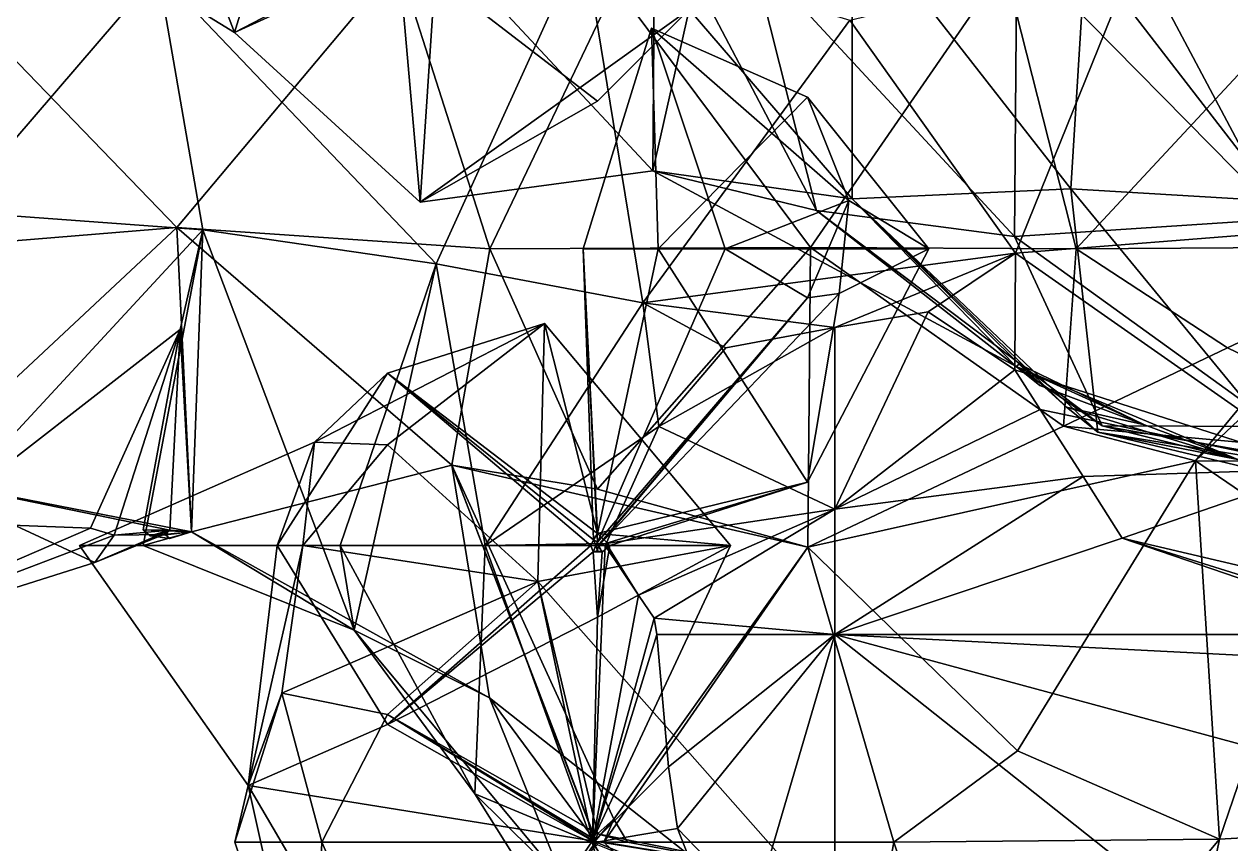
# Model space of a CAD drawing. Extents: x 290083 to 295691, y 4553739 to 4561622.
# Drawn here: x 294371.4 to 294443.7, y 4559138.5 to 4559187.7 of the extents above; entities that cross this region are included whole.
import ezdxf

# ---------------------------------------------------------------- set-up
doc = ezdxf.new("R2010")
doc.units = 0
doc.layers.add('Au_ppm_Pref_-_0_3', color=7, linetype='CONTINUOUS')

msp = doc.modelspace()

# ---------------------------------------------------------------- linework, layer by layer
at = {"layer": 'Au_ppm_Pref_-_0_3'}
for points in [[(294396.146, 4559192.726, 1865.832), (294409.083, 4559178.874, 1865.892), (294409.191, 4559194.958, 1859.33)], [(294409.083, 4559178.874, 1865.892), (294418.893, 4559176.48, 1858.654), (294409.191, 4559194.958, 1859.33)], [(294414.997, 4559191.972, 1852.657), (294409.191, 4559194.958, 1859.33), (294418.893, 4559176.48, 1858.654)], [(294421.03, 4559194.59, 1875.629), (294421.039, 4559177.194, 1869.706), (294411.248, 4559188.557, 1872.328)], [(294421.03, 4559194.59, 1875.629), (294435.035, 4559192.008, 1880.84), (294434.154, 4559177.787, 1875.977)], [(294421.03, 4559194.59, 1875.629), (294434.154, 4559177.787, 1875.977), (294421.039, 4559177.194, 1869.706)], [(294367.055, 4559176.43, 1917.231), (294355.991, 4559193.866, 1917.518), (294379.399, 4559190.786, 1918.862)], [(294404.911, 4559192.739, 1918.045), (294396.07, 4559173.278, 1917.059), (294379.399, 4559190.786, 1918.862)], [(294396.146, 4559192.726, 1865.832), (294382.135, 4559192.008, 1870.142), (294383.979, 4559187.163, 1870.887)], [(294396.146, 4559192.726, 1865.832), (294383.979, 4559187.163, 1870.887), (294395.124, 4559176.978, 1870.887)], [(294395.124, 4559176.978, 1870.887), (294409.083, 4559178.874, 1865.892), (294396.146, 4559192.726, 1865.832)], [(294408.471, 4559170.943, 1923.207), (294396.07, 4559173.278, 1917.059), (294404.911, 4559192.739, 1918.045)], [(294408.471, 4559170.943, 1923.207), (294404.911, 4559192.739, 1918.045), (294420.893, 4559187.914, 1921.778)], [(294455.963, 4559192.609, 1881.544), (294446.561, 4559177.036, 1881.439), (294435.035, 4559192.008, 1880.84)], [(294385.453, 4559192.008, 1873.197), (294383.979, 4559187.163, 1870.887), (294379.225, 4559190.103, 1870.825)], [(294383.979, 4559187.163, 1870.887), (294382.135, 4559192.008, 1870.142), (294379.225, 4559190.103, 1870.825)], [(294393.771, 4559192.276, 1876.446), (294395.124, 4559176.978, 1870.887), (294383.979, 4559187.163, 1870.887)], [(294393.771, 4559192.276, 1876.446), (294383.979, 4559187.163, 1870.887), (294385.453, 4559192.008, 1873.197)], [(294405.752, 4559183.039, 1873.877), (294395.124, 4559176.978, 1870.887), (294393.771, 4559192.276, 1876.446)], [(294405.752, 4559183.039, 1873.877), (294393.771, 4559192.276, 1876.446), (294411.248, 4559188.557, 1872.328)], [(294430.904, 4559192.204, 1847.381), (294414.997, 4559191.972, 1852.657), (294430.779, 4559174.917, 1852.799)], [(294414.997, 4559191.972, 1852.657), (294418.893, 4559176.48, 1858.654), (294430.779, 4559174.917, 1852.799)], [(294438.136, 4559192.008, 1921.789), (294430.839, 4559173.928, 1924.582), (294420.893, 4559187.914, 1921.778)], [(294430.904, 4559192.204, 1847.381), (294430.779, 4559174.917, 1852.799), (294446.878, 4559175.993, 1847.424)], [(294430.839, 4559173.928, 1924.582), (294438.136, 4559192.008, 1921.789), (294447.052, 4559175.214, 1918.618)], [(294446.878, 4559175.993, 1847.424), (294449.295, 4559192.008, 1843.899), (294430.904, 4559192.204, 1847.381)], [(294446.561, 4559177.036, 1881.439), (294434.154, 4559177.787, 1875.977), (294435.035, 4559192.008, 1880.84)], [(294447.052, 4559175.214, 1918.618), (294438.136, 4559192.008, 1921.789), (294454.318, 4559192.363, 1918.038)], [(294393.821, 4559191.334, 1900.84), (294365.395, 4559191.143, 1900.911), (294380.528, 4559175.467, 1901.57)], [(294393.821, 4559191.334, 1900.84), (294380.528, 4559175.467, 1901.57), (294399.296, 4559174.19, 1897.54)], [(294393.821, 4559191.334, 1900.84), (294399.296, 4559174.19, 1897.54), (294406.842, 4559189.966, 1895.839)], [(294406.842, 4559189.966, 1895.839), (294418.524, 4559174.257, 1894.729), (294430.168, 4559191.154, 1894.557)], [(294418.524, 4559174.257, 1894.729), (294434.472, 4559174.19, 1890.366), (294430.168, 4559191.154, 1894.557)], [(294434.472, 4559174.19, 1890.366), (294448.478, 4559189.279, 1890.448), (294430.168, 4559191.154, 1894.557)], [(294365.395, 4559191.143, 1900.911), (294368.298, 4559174.469, 1894.641), (294380.528, 4559175.467, 1901.57)], [(294382.074, 4559175.327, 1911.887), (294367.055, 4559176.43, 1917.231), (294379.399, 4559190.786, 1918.862)], [(294396.07, 4559173.278, 1917.059), (294382.074, 4559175.327, 1911.887), (294379.399, 4559190.786, 1918.862)], [(294406.842, 4559189.966, 1895.839), (294399.296, 4559174.19, 1897.54), (294418.524, 4559174.257, 1894.729)], [(294448.478, 4559189.279, 1890.448), (294434.472, 4559174.19, 1890.366), (294456.436, 4559174.316, 1888.874)], [(294405.752, 4559183.039, 1873.877), (294411.248, 4559188.557, 1872.328), (294395.124, 4559176.978, 1870.887)], [(294395.124, 4559176.978, 1870.887), (294411.248, 4559188.557, 1872.328), (294409.083, 4559178.874, 1865.892)], [(294409.083, 4559178.874, 1865.892), (294411.248, 4559188.557, 1872.328), (294421.039, 4559177.194, 1869.706)], [(294408.471, 4559170.943, 1923.207), (294420.893, 4559187.914, 1921.778), (294430.839, 4559173.928, 1924.582)], [(294404.894, 4559174.19, 1882.766), (294408.986, 4559187.434, 1882.766), (294409.395, 4559174.19, 1886.988)], [(294408.986, 4559187.434, 1882.766), (294404.894, 4559174.19, 1882.766), (294413.413, 4559174.19, 1880.438)], [(294408.986, 4559187.434, 1882.766), (294418.351, 4559183.284, 1885.797), (294409.395, 4559174.19, 1886.988)], [(294408.986, 4559187.434, 1882.766), (294420.839, 4559177.089, 1881.94), (294418.351, 4559183.284, 1885.797)], [(294408.986, 4559187.434, 1882.766), (294413.413, 4559174.19, 1880.438), (294420.839, 4559177.089, 1881.94)], [(294425.637, 4559174.19, 1886.201), (294409.395, 4559174.19, 1886.988), (294418.351, 4559183.284, 1885.797)], [(294420.839, 4559177.089, 1881.94), (294425.637, 4559174.19, 1886.201), (294418.351, 4559183.284, 1885.797)], [(294421.039, 4559177.194, 1869.706), (294430.879, 4559167.114, 1864.753), (294409.083, 4559178.874, 1865.892)], [(294409.083, 4559178.874, 1865.892), (294430.879, 4559167.114, 1864.753), (294418.893, 4559176.48, 1858.654)], [(294434.154, 4559177.787, 1875.977), (294435.764, 4559163.18, 1870.887), (294421.039, 4559177.194, 1869.706)], [(294446.561, 4559177.036, 1881.439), (294447.732, 4559161.264, 1875.948), (294434.154, 4559177.787, 1875.977)], [(294447.732, 4559161.264, 1875.948), (294435.764, 4559163.18, 1870.887), (294434.154, 4559177.787, 1875.977)], [(294420.839, 4559177.089, 1881.94), (294413.413, 4559174.19, 1880.438), (294418.351, 4559171.239, 1881.782)], [(294420.247, 4559171.509, 1882.766), (294420.839, 4559177.089, 1881.94), (294418.351, 4559171.239, 1881.782)], [(294420.839, 4559177.089, 1881.94), (294420.247, 4559171.509, 1882.766), (294425.637, 4559174.19, 1886.201)], [(294421.039, 4559177.194, 1869.706), (294433.895, 4559164.685, 1868.541), (294431.057, 4559167.251, 1867.221)], [(294421.039, 4559177.194, 1869.706), (294431.057, 4559167.251, 1867.221), (294430.879, 4559167.114, 1864.753)], [(294421.039, 4559177.194, 1869.706), (294435.764, 4559163.18, 1870.887), (294433.895, 4559164.685, 1868.541)], [(294382.074, 4559175.327, 1911.887), (294365.84, 4559157.767, 1911.706), (294367.055, 4559176.43, 1917.231)], [(294418.893, 4559176.48, 1858.654), (294430.879, 4559167.114, 1864.753), (294436.038, 4559163.567, 1859.009)], [(294418.893, 4559176.48, 1858.654), (294436.038, 4559163.567, 1859.009), (294430.779, 4559174.917, 1852.799)], [(294446.573, 4559163.523, 1854.028), (294446.878, 4559175.993, 1847.424), (294430.779, 4559174.917, 1852.799)], [(294364.504, 4559160.498, 1901.685), (294380.528, 4559175.467, 1901.57), (294368.298, 4559174.469, 1894.641)], [(294381.39, 4559157.201, 1906.814), (294380.528, 4559175.467, 1901.57), (294364.504, 4559160.498, 1901.685)], [(294382.074, 4559175.327, 1911.887), (294380.714, 4559169.345, 1910.557), (294365.84, 4559157.767, 1911.706)], [(294382.074, 4559175.327, 1911.887), (294391.163, 4559151.295, 1912.998), (294378.492, 4559156.372, 1912.463)], [(294382.074, 4559175.327, 1911.887), (294378.492, 4559156.372, 1912.463), (294381.39, 4559157.201, 1906.814)], [(294397.016, 4559161.197, 1902.066), (294380.528, 4559175.467, 1901.57), (294381.39, 4559157.201, 1906.814)], [(294397.016, 4559161.197, 1902.066), (294399.296, 4559174.19, 1897.54), (294380.528, 4559175.467, 1901.57)], [(294382.074, 4559175.327, 1911.887), (294381.39, 4559157.201, 1906.814), (294380.714, 4559169.345, 1910.557)], [(294382.074, 4559175.327, 1911.887), (294396.07, 4559173.278, 1917.059), (294391.163, 4559151.295, 1912.998)], [(294436.038, 4559163.567, 1859.009), (294446.573, 4559163.523, 1854.028), (294430.779, 4559174.917, 1852.799)], [(294430.839, 4559173.928, 1924.582), (294447.052, 4559175.214, 1918.618), (294449.304, 4559160.97, 1925.081)], [(294455.982, 4559175.054, 1900.52), (294441.622, 4559161.45, 1901.186), (294449.754, 4559171.291, 1907.189)], [(294455.982, 4559175.054, 1900.52), (294457.856, 4559161.328, 1893.966), (294441.622, 4559161.45, 1901.186)], [(294397.016, 4559161.197, 1902.066), (294405.752, 4559159.758, 1895.773), (294399.296, 4559174.19, 1897.54)], [(294418.524, 4559174.257, 1894.729), (294399.296, 4559174.19, 1897.54), (294405.752, 4559159.758, 1895.773)], [(294404.894, 4559174.19, 1882.766), (294409.395, 4559174.19, 1886.988), (294405.752, 4559157.09, 1883.005)], [(294404.894, 4559174.19, 1882.766), (294405.752, 4559157.09, 1883.005), (294405.51, 4559156.714, 1882.766)], [(294404.894, 4559174.19, 1882.766), (294405.51, 4559156.714, 1882.766), (294405.752, 4559156.566, 1882.701)], [(294404.894, 4559174.19, 1882.766), (294405.752, 4559156.566, 1882.701), (294413.413, 4559174.19, 1880.438)], [(294418.382, 4559156.266, 1900.951), (294418.524, 4559174.257, 1894.729), (294405.752, 4559159.758, 1895.773)], [(294418.351, 4559160.173, 1887.438), (294405.752, 4559157.09, 1883.005), (294409.395, 4559174.19, 1886.988)], [(294418.351, 4559171.239, 1881.782), (294413.413, 4559174.19, 1880.438), (294405.752, 4559156.566, 1882.701)], [(294408.471, 4559170.943, 1923.207), (294430.839, 4559173.928, 1924.582), (294420, 4559169.453, 1925.539)], [(294418.351, 4559160.173, 1887.438), (294409.395, 4559174.19, 1886.988), (294425.637, 4559174.19, 1886.201)], [(294420.247, 4559171.509, 1882.766), (294418.351, 4559160.173, 1887.438), (294425.637, 4559174.19, 1886.201)], [(294418.382, 4559156.266, 1900.951), (294433.713, 4559163.545, 1895.733), (294418.524, 4559174.257, 1894.729)], [(294418.524, 4559174.257, 1894.729), (294433.713, 4559163.545, 1895.733), (294434.472, 4559174.19, 1890.366)], [(294420, 4559169.453, 1925.539), (294430.839, 4559173.928, 1924.582), (294425.583, 4559170.407, 1925.77)], [(294425.583, 4559170.407, 1925.77), (294430.839, 4559173.928, 1924.582), (294430.789, 4559166.914, 1926.561)], [(294430.789, 4559166.914, 1926.561), (294430.839, 4559173.928, 1924.582), (294449.304, 4559160.97, 1925.081)], [(294433.713, 4559163.545, 1895.733), (294443.549, 4559168.247, 1892.664), (294434.472, 4559174.19, 1890.366)], [(294456.436, 4559174.316, 1888.874), (294434.472, 4559174.19, 1890.366), (294443.549, 4559168.247, 1892.664)], [(294457.856, 4559161.328, 1893.966), (294456.436, 4559174.316, 1888.874), (294443.549, 4559168.247, 1892.664)], [(294396.07, 4559173.278, 1917.059), (294399.025, 4559156.372, 1923.574), (294390.313, 4559156.372, 1918.402)], [(294396.07, 4559173.278, 1917.059), (294390.313, 4559156.372, 1918.402), (294391.163, 4559151.295, 1912.998)], [(294408.471, 4559170.943, 1923.207), (294399.025, 4559156.372, 1923.574), (294396.07, 4559173.278, 1917.059)], [(294408.471, 4559170.943, 1923.207), (294409.424, 4559163.519, 1925.709), (294399.025, 4559156.372, 1923.574)], [(294418.351, 4559171.239, 1881.782), (294405.752, 4559156.566, 1882.701), (294405.794, 4559156.372, 1882.746)], [(294418.351, 4559171.239, 1881.782), (294405.794, 4559156.372, 1882.746), (294405.828, 4559156.372, 1882.766)], [(294418.351, 4559160.173, 1887.438), (294420.247, 4559171.509, 1882.766), (294405.828, 4559156.372, 1882.766)], [(294418.351, 4559171.239, 1881.782), (294405.828, 4559156.372, 1882.766), (294420.247, 4559171.509, 1882.766)], [(294408.471, 4559170.943, 1923.207), (294413.449, 4559168.232, 1925.322), (294409.424, 4559163.519, 1925.709)], [(294413.449, 4559168.232, 1925.322), (294408.471, 4559170.943, 1923.207), (294420, 4559169.453, 1925.539)], [(294449.086, 4559156.372, 1907.782), (294449.754, 4559171.291, 1907.189), (294441.622, 4559161.45, 1901.186)], [(294420, 4559169.453, 1925.539), (294425.583, 4559170.407, 1925.77), (294420, 4559158.563, 1926.968)], [(294420, 4559158.563, 1926.968), (294425.583, 4559170.407, 1925.77), (294430.789, 4559166.914, 1926.561)], [(294388.771, 4559162.568, 1888.705), (294402.582, 4559169.707, 1888.705), (294393.153, 4559162.421, 1890.722)], [(294402.582, 4559169.707, 1888.705), (294388.771, 4559162.568, 1888.705), (294393.153, 4559166.725, 1885.254)], [(294402.582, 4559169.707, 1888.705), (294402.181, 4559154.211, 1893.682), (294393.153, 4559162.421, 1890.722)], [(294393.153, 4559166.725, 1885.254), (294405.752, 4559157.09, 1883.005), (294402.582, 4559169.707, 1888.705)], [(294402.582, 4559169.707, 1888.705), (294413.738, 4559156.372, 1888.705), (294402.181, 4559154.211, 1893.682)], [(294413.738, 4559156.372, 1888.705), (294402.582, 4559169.707, 1888.705), (294405.752, 4559157.09, 1883.005)], [(294409.424, 4559163.519, 1925.709), (294413.449, 4559168.232, 1925.322), (294420, 4559169.453, 1925.539)], [(294409.424, 4559163.519, 1925.709), (294420, 4559169.453, 1925.539), (294420, 4559158.563, 1926.968)], [(294365.84, 4559157.767, 1911.706), (294380.714, 4559169.345, 1910.557), (294375.343, 4559157.421, 1908.716)], [(294375.343, 4559157.421, 1908.716), (294380.714, 4559169.345, 1910.557), (294376.752, 4559156.993, 1907.926)], [(294380.714, 4559169.345, 1910.557), (294380.103, 4559157.287, 1906.517), (294376.752, 4559156.993, 1907.926)], [(294380.714, 4559169.345, 1910.557), (294381.39, 4559157.201, 1906.814), (294378.496, 4559157.306, 1907.724)], [(294378.496, 4559157.306, 1907.724), (294380.103, 4559157.287, 1906.517), (294380.714, 4559169.345, 1910.557)], [(294433.713, 4559163.545, 1895.733), (294457.856, 4559161.328, 1893.966), (294443.549, 4559168.247, 1892.664)], [(294388.771, 4559162.568, 1888.705), (294386.531, 4559156.372, 1885.584), (294393.153, 4559166.725, 1885.254)], [(294393.153, 4559166.725, 1885.254), (294386.531, 4559156.372, 1885.584), (294405.364, 4559156.372, 1882.766)], [(294393.153, 4559166.725, 1885.254), (294405.51, 4559156.714, 1882.766), (294405.752, 4559157.09, 1883.005)], [(294393.153, 4559166.725, 1885.254), (294405.364, 4559156.372, 1882.766), (294405.51, 4559156.714, 1882.766)], [(294420, 4559158.563, 1926.968), (294430.789, 4559166.914, 1926.561), (294432.303, 4559164.547, 1926.968)], [(294432.303, 4559164.547, 1926.968), (294430.789, 4559166.914, 1926.561), (294449.304, 4559160.97, 1925.081)], [(294430.879, 4559167.114, 1864.753), (294431.057, 4559167.251, 1867.221), (294432.292, 4559165.977, 1866.527)], [(294432.292, 4559165.977, 1866.527), (294438.571, 4559163.612, 1865.592), (294430.879, 4559167.114, 1864.753)], [(294438.571, 4559163.612, 1865.592), (294444.166, 4559161.538, 1864.652), (294430.879, 4559167.114, 1864.753)], [(294444.166, 4559161.538, 1864.652), (294436.038, 4559163.567, 1859.009), (294430.879, 4559167.114, 1864.753)], [(294432.292, 4559165.977, 1866.527), (294431.057, 4559167.251, 1867.221), (294438.571, 4559163.612, 1865.592)], [(294433.895, 4559164.685, 1868.541), (294438.571, 4559163.612, 1865.592), (294431.057, 4559167.251, 1867.221)], [(294432.303, 4559164.547, 1926.968), (294434.887, 4559160.507, 1927.664), (294420, 4559158.563, 1926.968)], [(294434.887, 4559160.507, 1927.664), (294432.303, 4559164.547, 1926.968), (294449.304, 4559160.97, 1925.081)], [(294433.895, 4559164.685, 1868.541), (294444.166, 4559161.538, 1864.652), (294438.571, 4559163.612, 1865.592)], [(294435.764, 4559163.18, 1870.887), (294444.166, 4559161.538, 1864.652), (294433.895, 4559164.685, 1868.541)], [(294399.025, 4559156.372, 1923.574), (294409.424, 4559163.519, 1925.709), (294406.275, 4559156.493, 1926.45)], [(294406.275, 4559156.493, 1926.45), (294409.424, 4559163.519, 1925.709), (294420, 4559158.563, 1926.968)], [(294418.382, 4559156.266, 1900.951), (294441.622, 4559161.45, 1901.186), (294433.713, 4559163.545, 1895.733)], [(294441.622, 4559161.45, 1901.186), (294457.856, 4559161.328, 1893.966), (294433.713, 4559163.545, 1895.733)], [(294456.904, 4559158.141, 1871.107), (294435.764, 4559163.18, 1870.887), (294447.732, 4559161.264, 1875.948)], [(294456.904, 4559158.141, 1871.107), (294444.166, 4559161.538, 1864.652), (294435.764, 4559163.18, 1870.887)], [(294455.728, 4559160.115, 1858.524), (294436.038, 4559163.567, 1859.009), (294444.166, 4559161.538, 1864.652)], [(294455.728, 4559160.115, 1858.524), (294446.573, 4559163.523, 1854.028), (294436.038, 4559163.567, 1859.009)], [(294374.67, 4559156.372, 1888.705), (294388.771, 4559162.568, 1888.705), (294388.074, 4559156.372, 1891.099)], [(294388.771, 4559162.568, 1888.705), (294374.67, 4559156.372, 1888.705), (294386.531, 4559156.372, 1885.584)], [(294388.771, 4559162.568, 1888.705), (294393.153, 4559162.421, 1890.722), (294388.074, 4559156.372, 1891.099)], [(294402.181, 4559154.211, 1893.682), (294388.074, 4559156.372, 1891.099), (294393.153, 4559162.421, 1890.722)], [(294397.016, 4559161.197, 1902.066), (294381.39, 4559157.201, 1906.814), (294399.284, 4559147.225, 1906.523)], [(294397.016, 4559161.197, 1902.066), (294399.284, 4559147.225, 1906.523), (294405.68, 4559138.554, 1900.618)], [(294397.016, 4559161.197, 1902.066), (294405.68, 4559138.554, 1900.618), (294405.661, 4559138.682, 1900.584)], [(294397.016, 4559161.197, 1902.066), (294405.661, 4559138.682, 1900.584), (294406.732, 4559139.941, 1900.584)], [(294397.016, 4559161.197, 1902.066), (294406.732, 4559139.941, 1900.584), (294418.382, 4559156.266, 1900.951)], [(294397.016, 4559161.197, 1902.066), (294418.382, 4559156.266, 1900.951), (294405.752, 4559159.758, 1895.773)], [(294441.622, 4559161.45, 1901.186), (294418.382, 4559156.266, 1900.951), (294430.95, 4559144.053, 1902.417)], [(294441.622, 4559161.45, 1901.186), (294430.95, 4559144.053, 1902.417), (294443.077, 4559138.752, 1906.584)], [(294437.235, 4559156.809, 1928.303), (294434.887, 4559160.507, 1927.664), (294449.304, 4559160.97, 1925.081)], [(294452.916, 4559153.124, 1929.799), (294437.235, 4559156.809, 1928.303), (294449.304, 4559160.97, 1925.081)], [(294441.622, 4559161.45, 1901.186), (294443.077, 4559138.752, 1906.584), (294449.086, 4559156.372, 1907.782)], [(294375.599, 4559155.362, 1906.75), (294364.504, 4559160.498, 1901.685), (294356.76, 4559149.382, 1906.542)], [(294381.39, 4559157.201, 1906.814), (294364.504, 4559160.498, 1901.685), (294380.103, 4559157.287, 1906.517)], [(294380.103, 4559157.287, 1906.517), (294364.504, 4559160.498, 1901.685), (294375.599, 4559155.362, 1906.75)], [(294418.351, 4559160.173, 1887.438), (294406.498, 4559156.372, 1883.118), (294405.752, 4559157.09, 1883.005)], [(294418.351, 4559160.173, 1887.438), (294405.828, 4559156.372, 1882.766), (294406.498, 4559156.372, 1883.118)], [(294434.887, 4559160.507, 1927.664), (294420, 4559151.021, 1927.959), (294420, 4559158.563, 1926.968)], [(294437.235, 4559156.809, 1928.303), (294420, 4559151.021, 1927.959), (294434.887, 4559160.507, 1927.664)], [(294408.22, 4559153.396, 1926.968), (294406.275, 4559156.493, 1926.45), (294420, 4559158.563, 1926.968)], [(294408.22, 4559153.396, 1926.968), (294420, 4559158.563, 1926.968), (294409.15, 4559152.012, 1927.204)], [(294409.15, 4559152.012, 1927.204), (294420, 4559158.563, 1926.968), (294420, 4559151.021, 1927.959)], [(294365.84, 4559157.767, 1911.706), (294375.343, 4559157.421, 1908.716), (294356.76, 4559149.382, 1906.542)], [(294356.76, 4559149.382, 1906.542), (294375.343, 4559157.421, 1908.716), (294376.752, 4559156.993, 1907.926)], [(294375.599, 4559155.362, 1906.75), (294379.736, 4559157.032, 1906.592), (294380.103, 4559157.287, 1906.517)], [(294376.752, 4559156.993, 1907.926), (294380.103, 4559157.287, 1906.517), (294379.736, 4559157.032, 1906.592)], [(294378.492, 4559156.372, 1912.463), (294391.163, 4559151.295, 1912.998), (294381.39, 4559157.201, 1906.814)], [(294378.921, 4559156.945, 1907.272), (294378.496, 4559157.306, 1907.724), (294381.39, 4559157.201, 1906.814)], [(294378.921, 4559156.945, 1907.272), (294380.103, 4559157.287, 1906.517), (294378.496, 4559157.306, 1907.724)], [(294378.921, 4559156.945, 1907.272), (294379.832, 4559157.017, 1906.619), (294380.103, 4559157.287, 1906.517)], [(294381.39, 4559157.201, 1906.814), (294380.091, 4559156.788, 1906.799), (294378.921, 4559156.945, 1907.272)], [(294379.832, 4559157.017, 1906.619), (294381.39, 4559157.201, 1906.814), (294380.103, 4559157.287, 1906.517)], [(294380.091, 4559156.788, 1906.799), (294381.39, 4559157.201, 1906.814), (294379.832, 4559157.017, 1906.619)], [(294381.39, 4559157.201, 1906.814), (294391.163, 4559151.295, 1912.998), (294399.284, 4559147.225, 1906.523)], [(294356.76, 4559149.382, 1906.542), (294376.752, 4559156.993, 1907.926), (294375.599, 4559155.362, 1906.75)], [(294375.599, 4559155.362, 1906.75), (294376.752, 4559156.993, 1907.926), (294379.736, 4559157.032, 1906.592)], [(294380.091, 4559156.788, 1906.799), (294379.832, 4559157.017, 1906.619), (294378.921, 4559156.945, 1907.272)], [(294406.275, 4559156.493, 1926.45), (294406.221, 4559156.372, 1926.463), (294399.025, 4559156.372, 1923.574)], [(294405.51, 4559156.714, 1882.766), (294405.364, 4559156.372, 1882.766), (294405.659, 4559156.372, 1882.722)], [(294405.51, 4559156.714, 1882.766), (294405.659, 4559156.372, 1882.722), (294405.752, 4559156.566, 1882.701)], [(294405.752, 4559156.566, 1882.701), (294405.659, 4559156.372, 1882.722), (294405.794, 4559156.372, 1882.746)], [(294413.738, 4559156.372, 1888.705), (294405.752, 4559157.09, 1883.005), (294406.498, 4559156.372, 1883.118)], [(294408.22, 4559153.396, 1926.968), (294406.221, 4559156.372, 1926.463), (294406.275, 4559156.493, 1926.45)], [(294454.117, 4559151.021, 1930.154), (294420, 4559151.021, 1927.959), (294437.235, 4559156.809, 1928.303)], [(294452.916, 4559153.124, 1929.799), (294453.532, 4559151.72, 1930.024), (294437.235, 4559156.809, 1928.303)], [(294453.532, 4559151.72, 1930.024), (294454.117, 4559151.021, 1930.154), (294437.235, 4559156.809, 1928.303)], [(294384.806, 4559141.962, 1889.574), (294374.67, 4559156.372, 1888.705), (294388.074, 4559156.372, 1891.099)], [(294374.67, 4559156.372, 1888.705), (294384.806, 4559141.962, 1889.574), (294386.531, 4559156.372, 1885.584)], [(294384.806, 4559141.962, 1889.574), (294388.074, 4559156.372, 1891.099), (294386.817, 4559147.514, 1894.645)], [(294384.806, 4559141.962, 1889.574), (294393.153, 4559145.637, 1885.127), (294386.531, 4559156.372, 1885.584)], [(294393.153, 4559145.637, 1885.127), (294405.364, 4559156.372, 1882.766), (294386.531, 4559156.372, 1885.584)], [(294386.817, 4559147.514, 1894.645), (294388.074, 4559156.372, 1891.099), (294402.181, 4559154.211, 1893.682)], [(294398.392, 4559141.465, 1918.402), (294390.313, 4559156.372, 1918.402), (294399.025, 4559156.372, 1923.574)], [(294398.392, 4559141.465, 1918.402), (294391.163, 4559151.295, 1912.998), (294390.313, 4559156.372, 1918.402)], [(294393.153, 4559145.637, 1885.127), (294405.488, 4559155.999, 1882.766), (294405.364, 4559156.372, 1882.766)], [(294393.153, 4559145.637, 1885.127), (294405.752, 4559152.079, 1884.197), (294405.488, 4559155.999, 1882.766)], [(294398.392, 4559141.465, 1918.402), (294399.025, 4559156.372, 1923.574), (294405.461, 4559138.517, 1924.377)], [(294399.025, 4559156.372, 1923.574), (294406.221, 4559156.372, 1926.463), (294405.461, 4559138.517, 1924.377)], [(294413.738, 4559156.372, 1888.705), (294405.452, 4559138.637, 1888.819), (294402.181, 4559154.211, 1893.682)], [(294405.364, 4559156.372, 1882.766), (294405.488, 4559155.999, 1882.766), (294405.659, 4559156.372, 1882.722)], [(294413.738, 4559156.372, 1888.705), (294405.752, 4559152.079, 1884.197), (294405.452, 4559138.637, 1888.819)], [(294406.221, 4559156.372, 1926.463), (294408.22, 4559153.396, 1926.968), (294405.461, 4559138.517, 1924.377)], [(294405.488, 4559155.999, 1882.766), (294405.752, 4559156.045, 1882.657), (294405.659, 4559156.372, 1882.722)], [(294405.488, 4559155.999, 1882.766), (294406.035, 4559155.972, 1882.766), (294405.752, 4559156.045, 1882.657)], [(294405.752, 4559152.079, 1884.197), (294406.035, 4559155.972, 1882.766), (294405.488, 4559155.999, 1882.766)], [(294405.794, 4559156.372, 1882.746), (294405.659, 4559156.372, 1882.722), (294405.752, 4559156.045, 1882.657)], [(294413.738, 4559156.372, 1888.705), (294406.498, 4559156.372, 1883.118), (294405.752, 4559152.079, 1884.197)], [(294405.752, 4559152.079, 1884.197), (294406.498, 4559156.372, 1883.118), (294406.035, 4559155.972, 1882.766)], [(294406.035, 4559155.972, 1882.766), (294405.794, 4559156.372, 1882.746), (294405.752, 4559156.045, 1882.657)], [(294406.035, 4559155.972, 1882.766), (294405.828, 4559156.372, 1882.766), (294405.794, 4559156.372, 1882.746)], [(294406.498, 4559156.372, 1883.118), (294405.828, 4559156.372, 1882.766), (294406.035, 4559155.972, 1882.766)], [(294418.382, 4559156.266, 1900.951), (294406.732, 4559139.941, 1900.584), (294406.142, 4559138.554, 1900.584)], [(294418.382, 4559156.266, 1900.951), (294406.142, 4559138.554, 1900.584), (294423.538, 4559138.554, 1904.078)], [(294423.538, 4559138.554, 1904.078), (294430.95, 4559144.053, 1902.417), (294418.382, 4559156.266, 1900.951)], [(294454.526, 4559139.408, 1912.581), (294449.086, 4559156.372, 1907.782), (294443.077, 4559138.752, 1906.584)], [(294393.153, 4559146.23, 1897.203), (294386.817, 4559147.514, 1894.645), (294402.181, 4559154.211, 1893.682)], [(294393.153, 4559146.23, 1897.203), (294402.181, 4559154.211, 1893.682), (294405.752, 4559139.071, 1900.412)], [(294417.669, 4559136.653, 1895.172), (294405.752, 4559139.071, 1900.412), (294402.181, 4559154.211, 1893.682)], [(294417.669, 4559136.653, 1895.172), (294402.181, 4559154.211, 1893.682), (294405.452, 4559138.637, 1888.819)], [(294408.22, 4559153.396, 1926.968), (294409.15, 4559152.012, 1927.204), (294405.461, 4559138.517, 1924.377)], [(294393.153, 4559145.637, 1885.127), (294405.452, 4559138.637, 1888.819), (294405.752, 4559152.079, 1884.197)], [(294405.461, 4559138.517, 1924.377), (294409.15, 4559152.012, 1927.204), (294409.306, 4559151.021, 1927.343)], [(294420, 4559151.021, 1927.959), (294409.306, 4559151.021, 1927.343), (294409.15, 4559152.012, 1927.204)], [(294398.392, 4559141.465, 1918.402), (294403.721, 4559136.208, 1912.377), (294391.163, 4559151.295, 1912.998)], [(294391.163, 4559151.295, 1912.998), (294403.721, 4559136.208, 1912.377), (294399.284, 4559147.225, 1906.523)], [(294405.461, 4559138.517, 1924.377), (294409.306, 4559151.021, 1927.343), (294410.005, 4559143.088, 1928.009)], [(294409.306, 4559151.021, 1927.343), (294420, 4559151.021, 1927.959), (294410.005, 4559143.088, 1928.009)], [(294410.005, 4559143.088, 1928.009), (294420, 4559151.021, 1927.959), (294410.547, 4559139.374, 1928.495)], [(294410.547, 4559139.374, 1928.495), (294420, 4559151.021, 1927.959), (294415.17, 4559134.603, 1929.468)], [(294415.17, 4559134.603, 1929.468), (294420, 4559151.021, 1927.959), (294420, 4559111.336, 1932.642)], [(294468.77, 4559112.312, 1934.338), (294420, 4559111.336, 1932.642), (294420, 4559151.021, 1927.959)], [(294454.117, 4559151.021, 1930.154), (294455.574, 4559149.203, 1930.4), (294420, 4559151.021, 1927.959)], [(294420, 4559151.021, 1927.959), (294455.574, 4559149.203, 1930.4), (294464.398, 4559139.008, 1931.821)], [(294420, 4559151.021, 1927.959), (294464.398, 4559139.008, 1931.821), (294468.77, 4559112.312, 1934.338)], [(294384.005, 4559138.554, 1894.645), (294386.817, 4559147.514, 1894.645), (294389.212, 4559138.554, 1896.502)], [(294386.817, 4559147.514, 1894.645), (294384.005, 4559138.554, 1894.645), (294384.806, 4559141.962, 1889.574)], [(294393.153, 4559146.23, 1897.203), (294389.212, 4559138.554, 1896.502), (294386.817, 4559147.514, 1894.645)], [(294403.721, 4559136.208, 1912.377), (294415.493, 4559134.437, 1907.351), (294399.284, 4559147.225, 1906.523)], [(294415.493, 4559134.437, 1907.351), (294405.68, 4559138.554, 1900.618), (294399.284, 4559147.225, 1906.523)], [(294384.806, 4559141.962, 1889.574), (294405.452, 4559138.637, 1888.819), (294393.153, 4559145.637, 1885.127)], [(294393.153, 4559146.23, 1897.203), (294405.643, 4559138.554, 1900.584), (294389.212, 4559138.554, 1896.502)], [(294393.153, 4559146.23, 1897.203), (294405.661, 4559138.682, 1900.584), (294405.643, 4559138.554, 1900.584)], [(294393.153, 4559146.23, 1897.203), (294405.752, 4559139.071, 1900.412), (294405.661, 4559138.682, 1900.584)], [(294443.077, 4559138.752, 1906.584), (294430.95, 4559144.053, 1902.417), (294423.538, 4559138.554, 1904.078)], [(294405.461, 4559138.517, 1924.377), (294410.005, 4559143.088, 1928.009), (294410.547, 4559139.374, 1928.495)], [(294384.005, 4559138.554, 1894.645), (294388.654, 4559124.567, 1894.645), (294384.806, 4559141.962, 1889.574)], [(294388.654, 4559124.567, 1894.645), (294395.378, 4559123.9, 1890.809), (294384.806, 4559141.962, 1889.574)], [(294405.452, 4559138.637, 1888.819), (294384.806, 4559141.962, 1889.574), (294395.378, 4559123.9, 1890.809)], [(294398.392, 4559141.465, 1918.402), (294405.461, 4559138.517, 1924.377), (294408.751, 4559124.977, 1918.402)], [(294398.392, 4559141.465, 1918.402), (294408.751, 4559124.977, 1918.402), (294403.721, 4559136.208, 1912.377)], [(294405.661, 4559138.682, 1900.584), (294405.752, 4559139.071, 1900.412), (294406.732, 4559139.941, 1900.584)], [(294405.752, 4559139.071, 1900.412), (294407.551, 4559138.554, 1899.736), (294406.732, 4559139.941, 1900.584)], [(294406.142, 4559138.554, 1900.584), (294406.732, 4559139.941, 1900.584), (294407.551, 4559138.554, 1899.736)], [(294418.132, 4559120.043, 1924.349), (294405.461, 4559138.517, 1924.377), (294410.547, 4559139.374, 1928.495)], [(294417.669, 4559136.653, 1895.172), (294407.551, 4559138.554, 1899.736), (294405.752, 4559139.071, 1900.412)], [(294418.132, 4559120.043, 1924.349), (294410.547, 4559139.374, 1928.495), (294415.17, 4559134.603, 1929.468)], [(294440.78, 4559127.598, 1913.445), (294452.319, 4559126.152, 1918.402), (294454.526, 4559139.408, 1912.581)], [(294440.78, 4559127.598, 1913.445), (294454.526, 4559139.408, 1912.581), (294443.077, 4559138.752, 1906.584)], [(294388.654, 4559124.567, 1894.645), (294384.005, 4559138.554, 1894.645), (294389.212, 4559138.554, 1896.502)], [(294388.654, 4559124.567, 1894.645), (294389.212, 4559138.554, 1896.502), (294395.534, 4559124.122, 1898.333)], [(294395.534, 4559124.122, 1898.333), (294389.212, 4559138.554, 1896.502), (294405.643, 4559138.554, 1900.584)], [(294395.378, 4559123.9, 1890.809), (294415.452, 4559120.736, 1890.072), (294405.452, 4559138.637, 1888.819)], [(294395.534, 4559124.122, 1898.333), (294405.643, 4559138.554, 1900.584), (294405.558, 4559138.28, 1900.584)], [(294405.452, 4559138.637, 1888.819), (294415.452, 4559120.736, 1890.072), (294417.669, 4559136.653, 1895.172)], [(294405.461, 4559138.517, 1924.377), (294418.132, 4559120.043, 1924.349), (294408.751, 4559124.977, 1918.402)], [(294405.68, 4559138.554, 1900.618), (294405.752, 4559138.404, 1900.634), (294405.558, 4559138.28, 1900.584)], [(294405.68, 4559138.554, 1900.618), (294405.558, 4559138.28, 1900.584), (294405.643, 4559138.554, 1900.584)], [(294405.661, 4559138.682, 1900.584), (294405.68, 4559138.554, 1900.618), (294405.643, 4559138.554, 1900.584)], [(294405.68, 4559138.554, 1900.618), (294415.493, 4559134.437, 1907.351), (294405.752, 4559138.404, 1900.634)], [(294423.538, 4559138.554, 1904.078), (294406.142, 4559138.554, 1900.584), (294420.953, 4559124.416, 1900.584)], [(294406.142, 4559138.554, 1900.584), (294407.551, 4559138.554, 1899.736), (294417.669, 4559136.653, 1895.172)], [(294406.142, 4559138.554, 1900.584), (294417.669, 4559136.653, 1895.172), (294420.953, 4559124.416, 1900.584)], [(294428.983, 4559121.875, 1905.976), (294423.538, 4559138.554, 1904.078), (294420.953, 4559124.416, 1900.584)], [(294443.077, 4559138.752, 1906.584), (294423.538, 4559138.554, 1904.078), (294428.983, 4559121.875, 1905.976)], [(294440.78, 4559127.598, 1913.445), (294443.077, 4559138.752, 1906.584), (294428.983, 4559121.875, 1905.976)]]:
    msp.add_3dface(points, dxfattribs=at)

doc.saveas('drawing.dxf')
